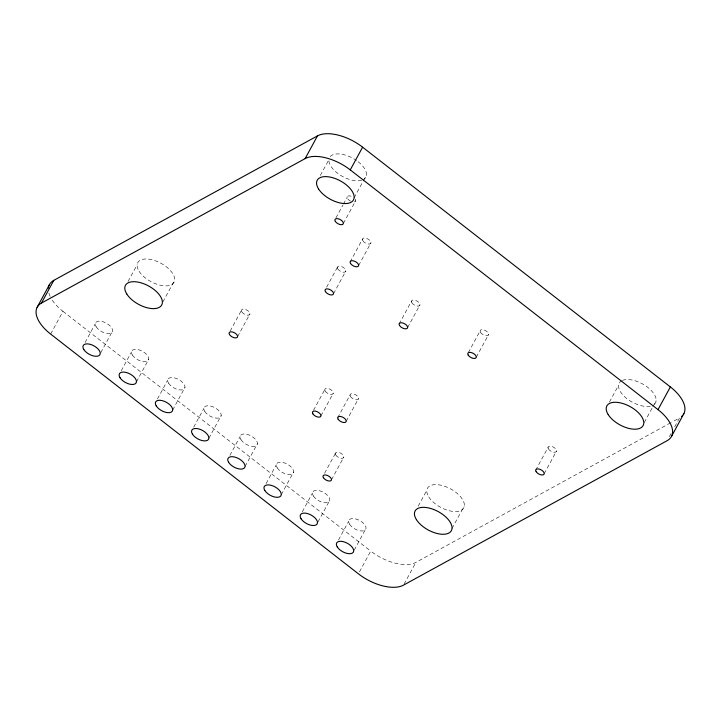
<?xml version="1.0" encoding="UTF-8"?>
<svg xmlns="http://www.w3.org/2000/svg" width="721" height="721" viewBox="0 0 721 721"><rect width="100%" height="100%" fill="white"/><g stroke="black" fill="none" stroke-linecap="round" stroke-linejoin="round"><path stroke-width="0.54" stroke-dasharray="3.6 2.7" d="M50.641 334.075L62.979 311.355A35.726 18.133 28.5 0 1 51.804 299.458M85.069 342.547L95.253 323.783M128.032 281.496L137.152 264.706M100.796 352.659L112.593 330.921M121.272 370.756L131.465 351.983M162.892 301.901L174.689 280.172M136.467 381.851L148.796 359.13M157.475 398.956L167.669 380.192M172.67 410.051L185.009 387.33M230.152 331.128L241.409 310.381M320.34 175.437L328.379 160.621M237.606 336.617L249.944 313.896M193.688 427.165L203.881 408.392M208.874 438.26L221.212 415.539M335.932 217.922L342.899 205.079M343.439 204.088L347.198 197.175M354.119 197.824L362.699 182.016M363.24 181.025L366.457 175.104M343.385 223.411L355.723 200.69M229.891 455.366L240.084 436.602M326.613 287.183L337.347 267.428M350.1 261.984L362.438 239.264M333.544 293.663L345.873 270.943M245.086 466.46L257.415 443.739M358.634 265.499L370.973 242.779M266.094 483.575L276.287 464.802M313.5 410.366L324.765 389.628M320.953 415.864L333.291 393.143M281.289 494.669L293.627 471.949M337.698 417.72L350.027 395M346.224 421.235L358.562 398.515M399.11 324.017L411.439 301.297M302.306 511.775L312.499 493.011M324.585 473.264L335.31 453.509M407.635 327.532L419.973 304.812M331.507 479.744L343.845 457.024M318.033 521.887L329.83 500.158M338.51 539.984L348.703 521.211M354.236 550.096L366.043 528.358M468.308 352.668L480.105 330.93M359.464 571.843L370.729 551.096A35.726 18.133 28.5 0 0 415.864 562.398L670.647 422.803M476.302 357.165L488.64 334.445M418.225 506.151L426.805 490.343M404.066 584.136L415.864 562.398M452.004 528.529L464.342 505.809M535.694 470.173L548.032 447.453M544.22 473.697L556.558 450.967M609.452 402.066L618.573 385.275M644.313 422.479L652.352 407.653M652.893 406.671L656.11 400.741M669.349 436.701L671.494 432.744M674.712 426.823L679.543 417.928L671.639 422.263M62.979 311.355L370.729 551.096M355.282 199.203A4.687 2.379 28.5 0 1 353.362 201.979M350.469 201.096A4.687 2.379 28.5 0 1 347.234 196.959A4.687 2.379 28.5 0 1 351.722 196.427M50.164 296.439A35.726 18.133 28.5 0 1 48.686 292.095M361.672 180.286A20.63 10.473 28.5 0 1 341.06 175.627A20.63 10.473 28.5 0 1 328.884 160.459M330.2 156.592A20.63 10.473 28.5 0 1 356.408 160.459M358.067 161.675A20.63 10.473 28.5 0 1 363.366 179.583M650.324 406.184A20.63 10.473 28.5 0 1 625.278 397.298A20.63 10.473 28.5 0 1 621.655 380.796M622.457 380.409A20.63 10.473 28.5 0 1 647.485 387.141A20.63 10.473 28.5 0 1 654.001 404.58M139.09 271.258A20.63 10.473 28.5 0 0 171.607 284.651A20.63 10.473 28.5 0 0 157.07 261.408A20.63 10.473 28.5 0 0 139.09 271.258M428.743 496.895A20.63 10.473 28.5 0 0 461.251 510.297A20.63 10.473 28.5 0 0 446.723 487.045A20.63 10.473 28.5 0 0 428.743 496.895M335.752 454.996A4.687 2.379 28.5 0 0 343.142 458.042A4.687 2.379 28.5 0 0 339.843 452.761A4.687 2.379 28.5 0 0 335.752 454.996M362.879 240.751A4.687 2.379 28.5 0 0 370.27 243.797A4.687 2.379 28.5 0 0 366.962 238.516A4.687 2.379 28.5 0 0 362.879 240.751M313.392 496.039A9.526 4.84 28.5 0 0 328.406 502.222A9.526 4.84 28.5 0 0 321.692 491.488A9.526 4.84 28.5 0 0 313.392 496.039M241.85 311.869A4.687 2.379 28.5 0 0 249.241 314.915A4.687 2.379 28.5 0 0 245.942 309.633A4.687 2.379 28.5 0 0 241.85 311.869M411.88 302.784A4.687 2.379 28.5 0 0 419.271 305.83A4.687 2.379 28.5 0 0 415.972 300.549A4.687 2.379 28.5 0 0 411.88 302.784M548.465 448.949A4.687 2.379 28.5 0 0 555.855 451.986A4.687 2.379 28.5 0 0 552.556 446.705A4.687 2.379 28.5 0 0 548.465 448.949M350.469 396.487A4.687 2.379 28.5 0 0 357.859 399.533A4.687 2.379 28.5 0 0 354.561 394.243A4.687 2.379 28.5 0 0 350.469 396.487M325.198 391.115A4.687 2.379 28.5 0 0 332.588 394.162A4.687 2.379 28.5 0 0 329.29 388.871A4.687 2.379 28.5 0 0 325.198 391.115M337.788 268.915A4.687 2.379 28.5 0 0 345.17 271.961A4.687 2.379 28.5 0 0 341.871 266.68A4.687 2.379 28.5 0 0 337.788 268.915M480.547 332.417A4.687 2.379 28.5 0 0 487.937 335.463A4.687 2.379 28.5 0 0 484.638 330.182A4.687 2.379 28.5 0 0 480.547 332.417M349.595 524.239A9.526 4.84 28.5 0 0 364.61 530.431A9.526 4.84 28.5 0 0 357.904 519.688A9.526 4.84 28.5 0 0 349.595 524.239M277.188 467.83A9.526 4.84 28.5 0 0 292.194 474.021A9.526 4.84 28.5 0 0 285.489 463.279A9.526 4.84 28.5 0 0 277.188 467.83M240.976 439.63A9.526 4.84 28.5 0 0 255.991 445.812A9.526 4.84 28.5 0 0 249.286 435.078A9.526 4.84 28.5 0 0 240.976 439.63M204.773 411.421A9.526 4.84 28.5 0 0 219.788 417.603A9.526 4.84 28.5 0 0 213.074 406.869A9.526 4.84 28.5 0 0 204.773 411.421M168.57 383.212A9.526 4.84 28.5 0 0 183.576 389.403A9.526 4.84 28.5 0 0 176.87 378.669A9.526 4.84 28.5 0 0 168.57 383.212M132.358 355.011A9.526 4.84 28.5 0 0 147.372 361.194A9.526 4.84 28.5 0 0 140.667 350.46A9.526 4.84 28.5 0 0 132.358 355.011M96.154 326.802A9.526 4.84 28.5 0 0 111.169 332.994A9.526 4.84 28.5 0 0 104.455 322.251A9.526 4.84 28.5 0 0 96.154 326.802"/><path stroke-width="1.08" d="M37.122 307.362L49.461 284.642M41.458 303.072L305.136 158.602A35.726 18.133 28.5 0 1 350.271 169.904L658.021 409.645A35.726 18.133 28.5 0 1 667.204 440.648L403.526 585.119A35.726 18.133 28.5 0 1 358.391 573.817L50.641 334.075A35.726 18.133 28.5 0 1 41.458 303.072L53.796 280.352L317.474 135.881A35.726 18.133 28.5 0 1 362.609 147.183L670.359 386.925A35.726 18.133 28.5 0 1 683.265 414.656M305.136 158.602L317.474 135.881M350.271 169.904L362.609 147.183M658.021 409.645L670.359 386.925M671.539 436.358L683.878 413.638M48.451 288.112A35.726 18.133 28.5 0 1 48.649 286.886M48.983 285.732A35.726 18.133 28.5 0 1 53.796 280.352M682.526 415.602A35.726 18.133 28.5 0 1 681.651 416.468M126.761 293.979A20.63 10.473 28.5 0 0 159.269 307.371A20.63 10.473 28.5 0 0 144.741 284.128A20.63 10.473 28.5 0 0 126.761 293.979M416.405 519.616A20.63 10.473 28.5 0 0 448.922 533.017A20.63 10.473 28.5 0 0 434.384 509.765A20.63 10.473 28.5 0 0 416.405 519.616M335.301 221.383A4.687 2.379 28.5 0 0 342.682 224.429A4.687 2.379 28.5 0 0 339.384 219.148A4.687 2.379 28.5 0 0 335.301 221.383M323.414 477.717A4.687 2.379 28.5 0 0 330.804 480.763A4.687 2.379 28.5 0 0 327.505 475.481A4.687 2.379 28.5 0 0 323.414 477.717M350.541 263.471A4.687 2.379 28.5 0 0 357.931 266.518A4.687 2.379 28.5 0 0 354.633 261.236A4.687 2.379 28.5 0 0 350.541 263.471M301.054 518.76A9.526 4.84 28.5 0 0 316.068 524.942A9.526 4.84 28.5 0 0 309.363 514.208A9.526 4.84 28.5 0 0 301.054 518.76M318.52 188.902A20.63 10.473 28.5 0 0 351.028 202.304A20.63 10.473 28.5 0 0 336.5 179.051A20.63 10.473 28.5 0 0 318.52 188.902M608.173 414.548A20.63 10.473 28.5 0 0 640.681 427.941A20.63 10.473 28.5 0 0 626.152 404.697A20.63 10.473 28.5 0 0 608.173 414.548M229.512 334.589A4.687 2.379 28.5 0 0 236.903 337.635A4.687 2.379 28.5 0 0 233.604 332.354A4.687 2.379 28.5 0 0 229.512 334.589M399.542 325.504A4.687 2.379 28.5 0 0 406.932 328.551A4.687 2.379 28.5 0 0 403.634 323.269A4.687 2.379 28.5 0 0 399.542 325.504M536.136 471.669A4.687 2.379 28.5 0 0 543.517 474.715A4.687 2.379 28.5 0 0 540.218 469.425A4.687 2.379 28.5 0 0 536.136 471.669M338.131 419.207A4.687 2.379 28.5 0 0 345.521 422.254A4.687 2.379 28.5 0 0 342.223 416.972A4.687 2.379 28.5 0 0 338.131 419.207M312.869 413.836A4.687 2.379 28.5 0 0 320.25 416.882A4.687 2.379 28.5 0 0 316.952 411.592A4.687 2.379 28.5 0 0 312.869 413.836M325.45 291.635A4.687 2.379 28.5 0 0 332.841 294.682A4.687 2.379 28.5 0 0 329.533 289.4A4.687 2.379 28.5 0 0 325.45 291.635M468.217 355.147A4.687 2.379 28.5 0 0 475.599 358.184A4.687 2.379 28.5 0 0 472.3 352.902A4.687 2.379 28.5 0 0 468.217 355.147M337.266 546.96A9.526 4.84 28.5 0 0 352.272 553.151A9.526 4.84 28.5 0 0 345.566 542.408A9.526 4.84 28.5 0 0 337.266 546.96M264.85 490.55A9.526 4.84 28.5 0 0 279.865 496.742A9.526 4.84 28.5 0 0 273.151 485.999A9.526 4.84 28.5 0 0 264.85 490.55M228.638 462.35A9.526 4.84 28.5 0 0 243.653 468.533A9.526 4.84 28.5 0 0 236.948 457.799A9.526 4.84 28.5 0 0 228.638 462.35M192.435 434.141A9.526 4.84 28.5 0 0 207.45 440.324A9.526 4.84 28.5 0 0 200.735 429.59A9.526 4.84 28.5 0 0 192.435 434.141M156.232 405.932A9.526 4.84 28.5 0 0 171.247 412.124A9.526 4.84 28.5 0 0 164.532 401.39A9.526 4.84 28.5 0 0 156.232 405.932M120.019 377.732A9.526 4.84 28.5 0 0 135.034 383.914A9.526 4.84 28.5 0 0 128.329 373.181A9.526 4.84 28.5 0 0 120.019 377.732M83.816 349.523A9.526 4.84 28.5 0 0 98.831 355.714A9.526 4.84 28.5 0 0 92.117 344.98A9.526 4.84 28.5 0 0 83.816 349.523"/></g></svg>
